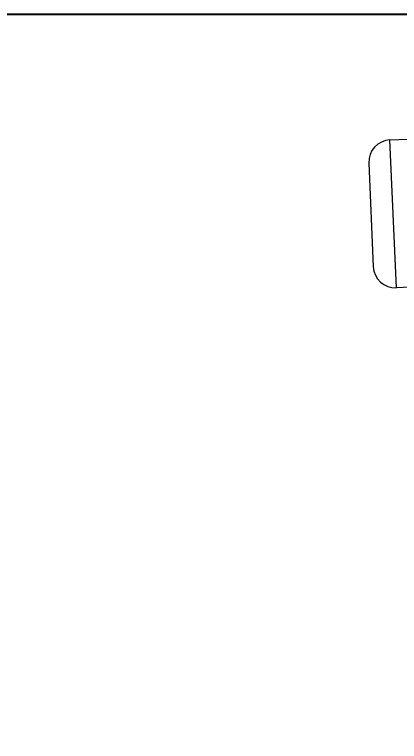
# Model space of a CAD drawing. Header units: millimetres. Extents: x 89051 to 218395, y -330386 to -125649.
# Drawn here: x 90373.1 to 90399.09, y -126582.57 to -126533.45 of the extents above; entities that cross this region are included whole.
import ezdxf

# ---------------------------------------------------------------- set-up
doc = ezdxf.new("R2010")
doc.units = ezdxf.units.MM
doc.header["$LTSCALE"] = 13
doc.linetypes.add('CENTER', pattern=[50.8, 31.75, -6.35, 6.35, -6.35])
doc.layers.get('0').update_dxf_attribs({"color": 1, "linetype": 'CENTER'})
doc.layers.add('标注、文本', color=3, linetype='Continuous', lineweight=25)
doc.styles.get("Standard").update_dxf_attribs({"font": 'gbenor.shx', "bigfont": 'gbcbig.shx'})
doc.dimstyles.new('1-15', dxfattribs={"dimscale": 20, "dimtxt": 3.5, "dimasz": 2, "dimexe": 1.5, "dimexo": 0.5, "dimgap": 0.5, "dimtad": 1, "dimtoh": 1, "dimdec": 1, "dimdsep": 46, "dimtxsty": 'Standard', "dimcen": 2.5, "dimclrd": 3, "dimclre": 3, "dimclrt": 3, "dimadec": 0, "dimazin": 2, "dimtfac": 1, "dimtdec": 1, "dimtmove": 0, "dimatfit": 2, "dimfxl": 1, "dimarcsym": 0})

# ---------------------------------------------------------------- blocks, each defined once
blk = doc.blocks.new('125506')
at = {"color": 7, "linetype": 'Continuous', "lineweight": 15}
for p, q in [((72041.998, -123508.695), (72044.712, -123508.266)), ((72041.167, -123509.84), (72041.897, -123514.449)), ((72045.755, -123514.85), (72043.041, -123515.28))]:
    blk.add_line(p, q, dxfattribs=at)
at = {"color": 8, "linetype": 'Continuous', "lineweight": 15}
blk.add_line((72043.041, -123515.28), (72041.998, -123508.695), dxfattribs=at)
at = {"color": 7, "linetype": 'Continuous', "lineweight": 15}
for centre, start, end in [((72042.155, -123509.683), 99, 189), ((72042.885, -123514.292), 189, 279)]:
    blk.add_arc(centre, 1, start, end, dxfattribs=at)
blk = doc.blocks.new('*D515')
at = {"layer": 'Defpoints', "color": 0, "transparency": 16777216}
for p in [(89907.54, -126533.451), (90434.584, -126533.451), (90205.531, -127657.083)]:
    blk.add_point(p, dxfattribs=at)
at = {"layer": '标注、文本', "color": 3, "lineweight": -2, "transparency": 16777216}
for p, q in [((90424.584, -126533.451), (89877.54, -126533.451)), ((89907.54, -127617.083), (89907.54, -126573.451)), ((90195.531, -127657.083), (89877.54, -127657.083))]:
    blk.add_line(p, q, dxfattribs=at)
at = {"layer": '标注、文本', "color": 3, "transparency": 16777216}
for points in [[(89900.873, -126573.451), (89914.206, -126573.451), (89907.54, -126533.451)], [(89900.873, -127617.083), (89914.206, -127617.083), (89907.54, -127657.083)]]:
    blk.add_solid(points, dxfattribs=at)
at = {"layer": '标注、文本', "color": 3, "transparency": 16777216, "insert": (89862.54, -127095.267), "char_height": 70, "attachment_point": 5, "rotation": 90}
blk.add_mtext('1185', dxfattribs=at)

msp = doc.modelspace()

# ---------------------------------------------------------------- block references
at = {"layer": '标注、文本', "xscale": 1.5, "yscale": 1.5, "zscale": 1.5, "rotation": 353.4999999999999}
msp.add_blockref('125506', (4002.465, 69763.297), dxfattribs=at)

# ---------------------------------------------------------------- dimensions: what is measured, and where the dimension line sits
at = {"layer": '标注、文本'}
dim = msp.add_linear_dim(base=(89907.54, -126533.451), p1=(90205.531, -127657.083), p2=(90434.584, -126533.451), angle=90, text='1185', dimstyle='1-15', dxfattribs=at)
dim.commit()
dim.dimension.update_dxf_attribs({"geometry": '*D515', "text_midpoint": (89862.54, -127095.267)})

doc.saveas('drawing.dxf')
